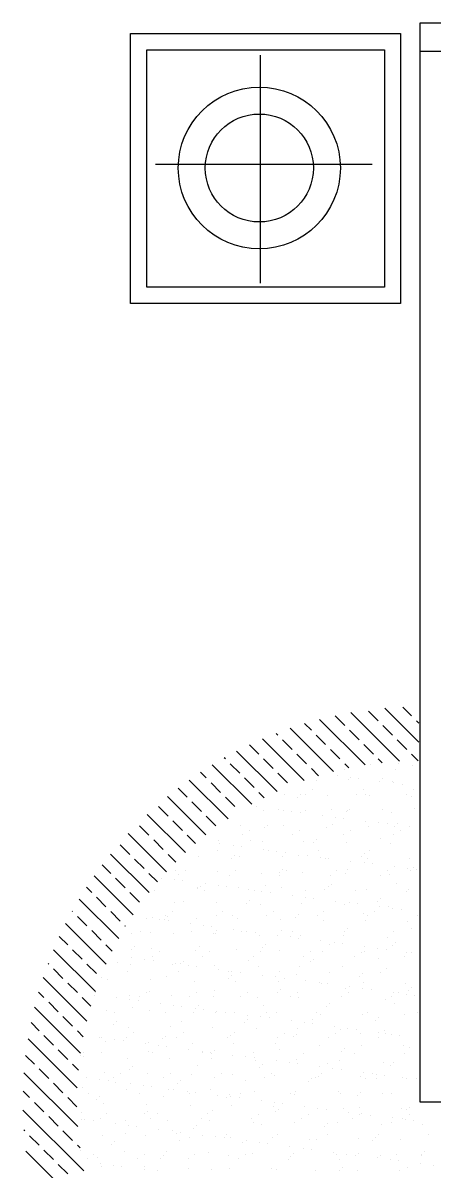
# Model space of a CAD drawing. Header units: inches. Extents: x 11.4 to 53.9, y 13.7 to 38.5.
# Drawn here: x 21.717 to 22.477, y 14.972 to 17.1 of the extents above; entities that cross this region are included whole.
import ezdxf

# ---------------------------------------------------------------- set-up
doc = ezdxf.new("R2010")
doc.units = ezdxf.units.IN
doc.header["$MEASUREMENT"] = 0
doc.layers.add('02', color=2, linetype='Continuous')
doc.layers.add('4', color=4, linetype='Continuous')

msp = doc.modelspace()

# ---------------------------------------------------------------- linework, layer by layer
at = {"layer": '02'}
for p, q in [((21.9455, 16.61), (21.9455, 17.05)), ((21.9455, 17.05), (22.3855, 17.05)), ((22.3855, 17.05), (22.3855, 16.61)), ((22.4518, 17.0473), (23.9518, 17.0473)), ((22.1561, 16.6172), (22.1561, 17.0398)), ((22.3626, 16.8372), (21.9618, 16.8372)), ((22.3855, 16.61), (21.9455, 16.61)), ((22.4491, 15.7667), (22.3862, 15.8297)), ((22.4359, 15.8154), (22.4194, 15.8318)), ((22.3499, 15.7246), (22.2654, 15.809)), ((22.3121, 15.7977), (22.2944, 15.8154)), ((22.4137, 15.7314), (22.3236, 15.8216)), ((22.374, 15.8065), (22.3563, 15.8242)), ((22.2913, 15.7124), (22.2111, 15.7927)), ((22.2503, 15.7889), (22.2378, 15.8013)), ((22.3386, 15.7712), (22.321, 15.7889)), ((22.4005, 15.78), (22.3828, 15.7977)), ((22.4491, 15.8021), (22.4447, 15.8065)), ((22.2372, 15.6959), (22.1601, 15.773)), ((22.1884, 15.78), (22.1852, 15.7832)), ((22.2149, 15.7535), (22.1972, 15.7712)), ((22.2768, 15.7623), (22.2591, 15.78)), ((22.427, 15.7535), (22.4094, 15.7712)), ((22.1868, 15.6755), (22.112, 15.7503)), ((22.153, 15.7447), (22.1357, 15.762)), ((22.2414, 15.727), (22.2237, 15.7447)), ((22.3033, 15.7358), (22.2856, 15.7535)), ((22.3652, 15.7447), (22.3475, 15.7623)), ((22.4481, 15.7324), (22.4359, 15.7447)), ((22.1399, 15.6517), (22.0668, 15.7248)), ((22.0912, 15.7358), (22.0891, 15.7379)), ((22.1177, 15.7093), (22.1, 15.727)), ((22.1795, 15.7181), (22.1619, 15.7358)), ((22.32, 15.7191), (22.3121, 15.727)), ((22.3596, 15.7253), (22.3596, 15.7253)), ((22.3811, 15.7288), (22.374, 15.7358)), ((22.4118, 15.7266), (22.4118, 15.7266)), ((22.4381, 15.7243), (22.4381, 15.7243)), ((22.0558, 15.7005), (22.0452, 15.711)), ((22.2061, 15.6916), (22.1884, 15.7093)), ((22.2637, 15.7047), (22.2503, 15.7181)), ((22.298, 15.7052), (22.298, 15.7052)), ((22.3121, 15.7167), (22.3121, 15.7167)), ((22.3223, 15.702), (22.3223, 15.702)), ((22.4056, 15.7165), (22.4056, 15.7165)), ((22.0204, 15.6651), (22.0039, 15.6816)), ((22.0961, 15.6248), (22.0242, 15.6967)), ((22.0823, 15.6739), (22.0646, 15.6916)), ((22.1442, 15.6828), (22.1265, 15.7005)), ((22.2601, 15.6966), (22.2601, 15.6966)), ((22.319, 15.6972), (22.319, 15.6972)), ((22.338, 15.7), (22.338, 15.7)), ((22.3764, 15.6942), (22.3764, 15.6942)), ((22.382, 15.6993), (22.382, 15.6993)), ((22.4, 15.6943), (22.4, 15.6943)), ((22.4031, 15.6914), (22.4031, 15.6914)), ((22.4187, 15.6893), (22.4187, 15.6893)), ((22.0553, 15.5949), (21.9842, 15.666)), ((22.1088, 15.6474), (22.0912, 15.6651)), ((22.163, 15.664), (22.153, 15.6739)), ((22.1999, 15.6701), (22.1999, 15.6701)), ((22.2248, 15.6642), (22.2248, 15.6642)), ((22.2303, 15.6693), (22.2303, 15.6693)), ((22.24, 15.6708), (22.24, 15.6708)), ((22.2527, 15.6788), (22.2527, 15.6788)), ((22.2809, 15.6672), (22.2809, 15.6672)), ((22.3334, 15.6706), (22.3334, 15.6706)), ((22.3461, 15.6787), (22.3461, 15.6787)), ((22.3503, 15.6703), (22.3503, 15.6703)), ((22.3577, 15.6675), (22.3577, 15.6675)), ((22.4269, 15.6704), (22.4269, 15.6704)), ((22.4362, 15.6665), (22.4362, 15.6665)), ((22.4395, 15.6785), (22.4395, 15.6785)), ((21.9851, 15.6298), (21.9674, 15.6474)), ((22.047, 15.6386), (22.0293, 15.6563)), ((22.1488, 15.6472), (22.1488, 15.6472)), ((22.1619, 15.64), (22.1619, 15.64)), ((22.1895, 15.6418), (22.1895, 15.6418)), ((22.1987, 15.6403), (22.1987, 15.6403)), ((22.2139, 15.6386), (22.2139, 15.6386)), ((22.2386, 15.6404), (22.2386, 15.6404)), ((22.2879, 15.6416), (22.2879, 15.6416)), ((22.3149, 15.6379), (22.3149, 15.6379)), ((22.3171, 15.6394), (22.3171, 15.6394)), ((22.3205, 15.6429), (22.3205, 15.6429)), ((22.3813, 15.6414), (22.3813, 15.6414)), ((22.4405, 15.644), (22.4405, 15.644)), ((22.0173, 15.5622), (21.9466, 15.6329)), ((22.0116, 15.6032), (21.9939, 15.6209)), ((22.0735, 15.6121), (22.0558, 15.6298)), ((22.2295, 15.6366), (22.2295, 15.6366)), ((22.2703, 15.6312), (22.2703, 15.6312)), ((22.2947, 15.628), (22.2947, 15.628)), ((22.3103, 15.6259), (22.3103, 15.6259)), ((22.351, 15.6206), (22.351, 15.6206)), ((22.3754, 15.6174), (22.3754, 15.6174)), ((22.3982, 15.6365), (22.3982, 15.6365)), ((22.4107, 15.6166), (22.4107, 15.6166)), ((21.9821, 15.5266), (21.9114, 15.5974)), ((21.9497, 15.5944), (21.9321, 15.6121)), ((22.1195, 15.6133), (22.1195, 15.6133)), ((22.1224, 15.5958), (22.1224, 15.5958)), ((22.135, 15.6039), (22.135, 15.6039)), ((22.1633, 15.6079), (22.1633, 15.6079)), ((22.1688, 15.6129), (22.1688, 15.6129)), ((22.198, 15.6123), (22.198, 15.6123)), ((22.2158, 15.5957), (22.2158, 15.5957)), ((22.2284, 15.6037), (22.2284, 15.6037)), ((22.2791, 15.6094), (22.2791, 15.6094)), ((22.2888, 15.614), (22.2888, 15.614)), ((22.3092, 15.5955), (22.3092, 15.5955)), ((22.3219, 15.6035), (22.3219, 15.6035)), ((22.3558, 15.6097), (22.3558, 15.6097)), ((22.391, 15.6153), (22.391, 15.6153)), ((22.4026, 15.5953), (22.4026, 15.5953)), ((22.4051, 15.6115), (22.4051, 15.6115)), ((22.4153, 15.6034), (22.4153, 15.6034)), ((22.4318, 15.6099), (22.4318, 15.6099)), ((21.9144, 15.559), (21.8967, 15.5767)), ((21.9763, 15.5679), (21.9586, 15.5856)), ((22.036, 15.5789), (22.0204, 15.5944)), ((22.0789, 15.5851), (22.0789, 15.5851)), ((22.0811, 15.5784), (22.0811, 15.5784)), ((22.1055, 15.5752), (22.1055, 15.5752)), ((22.1372, 15.5839), (22.1372, 15.5839)), ((22.16, 15.5822), (22.16, 15.5822)), ((22.2367, 15.5826), (22.2367, 15.5826)), ((22.2535, 15.5815), (22.2535, 15.5815)), ((22.259, 15.5866), (22.259, 15.5866)), ((22.3152, 15.5816), (22.3152, 15.5816)), ((22.379, 15.5876), (22.379, 15.5876)), ((22.3963, 15.5787), (22.3963, 15.5787)), ((21.9498, 15.4883), (21.8786, 15.5595)), ((21.9994, 15.5447), (21.9851, 15.559)), ((22.0409, 15.5551), (22.0409, 15.5551)), ((22.0768, 15.5668), (22.0768, 15.5668)), ((22.1073, 15.5566), (22.1073, 15.5566)), ((22.1176, 15.5555), (22.1176, 15.5555)), ((22.1211, 15.5732), (22.1211, 15.5732)), ((22.1619, 15.5678), (22.1619, 15.5678)), ((22.1702, 15.5666), (22.1702, 15.5666)), ((22.1863, 15.5646), (22.1863, 15.5646)), ((22.1961, 15.5545), (22.1961, 15.5545)), ((22.2019, 15.5625), (22.2019, 15.5625)), ((22.2274, 15.5576), (22.2274, 15.5576)), ((22.2426, 15.5572), (22.2426, 15.5572)), ((22.2637, 15.5665), (22.2637, 15.5665)), ((22.267, 15.554), (22.267, 15.554)), ((22.3436, 15.5552), (22.3436, 15.5552)), ((22.3492, 15.5603), (22.3492, 15.5603)), ((22.3571, 15.5663), (22.3571, 15.5663)), ((21.879, 15.5237), (21.8631, 15.5396)), ((21.9409, 15.5325), (21.9232, 15.5502)), ((22.1018, 15.5515), (22.1018, 15.5515)), ((22.2772, 15.5515), (22.2772, 15.5515)), ((22.2826, 15.5519), (22.2826, 15.5519)), ((22.3175, 15.5313), (22.3175, 15.5313)), ((22.3234, 15.5465), (22.3234, 15.5465)), ((22.3478, 15.5433), (22.3478, 15.5433)), ((22.3539, 15.5519), (22.3539, 15.5519)), ((22.3634, 15.5413), (22.3634, 15.5413)), ((22.4041, 15.5359), (22.4041, 15.5359)), ((22.4285, 15.5327), (22.4285, 15.5327)), ((22.4324, 15.5509), (22.4324, 15.5509)), ((22.4393, 15.5339), (22.4393, 15.5339)), ((21.9203, 15.4471), (21.8483, 15.5191)), ((21.9055, 15.4972), (21.8879, 15.5148)), ((21.9656, 15.5078), (21.9497, 15.5237)), ((21.9727, 15.515), (21.9727, 15.515)), ((21.9971, 15.5118), (21.9971, 15.5118)), ((21.9985, 15.5283), (21.9985, 15.5283)), ((22.0047, 15.5209), (22.0047, 15.5209)), ((22.0174, 15.5289), (22.0174, 15.5289)), ((22.0757, 15.5276), (22.0757, 15.5276)), ((22.0981, 15.5207), (22.0981, 15.5207)), ((22.1108, 15.5288), (22.1108, 15.5288)), ((22.1581, 15.5244), (22.1581, 15.5244)), ((22.1916, 15.5205), (22.1916, 15.5205)), ((22.192, 15.5252), (22.192, 15.5252)), ((22.1975, 15.5302), (22.1975, 15.5302)), ((22.2042, 15.5286), (22.2042, 15.5286)), ((22.2348, 15.5248), (22.2348, 15.5248)), ((22.285, 15.5204), (22.285, 15.5204)), ((22.2976, 15.5284), (22.2976, 15.5284)), ((22.3133, 15.5238), (22.3133, 15.5238)), ((22.3784, 15.5202), (22.3784, 15.5202)), ((22.3911, 15.5283), (22.3911, 15.5283)), ((22.3944, 15.5209), (22.3944, 15.5209)), ((22.4338, 15.5289), (22.4338, 15.5289)), ((22.4441, 15.5306), (22.4441, 15.5306)), ((21.8437, 15.4883), (21.8341, 15.4979)), ((21.9592, 15.4919), (21.9592, 15.4919)), ((22.0127, 15.5098), (22.0127, 15.5098)), ((22.039, 15.4973), (22.039, 15.4973)), ((22.0403, 15.4952), (22.0403, 15.4952)), ((22.0458, 15.5002), (22.0458, 15.5002)), ((22.0526, 15.4917), (22.0526, 15.4917)), ((22.0535, 15.5044), (22.0535, 15.5044)), ((22.0779, 15.5012), (22.0779, 15.5012)), ((22.0935, 15.4991), (22.0935, 15.4991)), ((22.1157, 15.4977), (22.1157, 15.4977)), ((22.1342, 15.4938), (22.1342, 15.4938)), ((22.146, 15.4915), (22.146, 15.4915)), ((22.1586, 15.4906), (22.1586, 15.4906)), ((22.1659, 15.5013), (22.1659, 15.5013)), ((22.1943, 15.4967), (22.1943, 15.4967)), ((22.2394, 15.4913), (22.2394, 15.4913)), ((22.2753, 15.4937), (22.2753, 15.4937)), ((22.2821, 15.4989), (22.2821, 15.4989)), ((22.2877, 15.5039), (22.2877, 15.5039)), ((22.3329, 15.4912), (22.3329, 15.4912)), ((22.352, 15.4941), (22.352, 15.4941)), ((22.4077, 15.5049), (22.4077, 15.5049)), ((22.4263, 15.491), (22.4263, 15.491)), ((22.4305, 15.4931), (22.4305, 15.4931)), ((21.8938, 15.4029), (21.8205, 15.4761)), ((21.8702, 15.4618), (21.8525, 15.4795)), ((21.9321, 15.4707), (21.9144, 15.4883)), ((21.9966, 15.4705), (21.9966, 15.4705)), ((22.0142, 15.4713), (22.0142, 15.4713)), ((22.0752, 15.4695), (22.0752, 15.4695)), ((22.1305, 15.4688), (22.1305, 15.4688)), ((22.136, 15.4739), (22.136, 15.4739)), ((22.1742, 15.4885), (22.1742, 15.4885)), ((22.215, 15.4831), (22.215, 15.4831)), ((22.2394, 15.4799), (22.2394, 15.4799)), ((22.255, 15.4779), (22.255, 15.4779)), ((22.2957, 15.4725), (22.2957, 15.4725)), ((22.3201, 15.4693), (22.3201, 15.4693)), ((22.3723, 15.4725), (22.3723, 15.4725)), ((22.3779, 15.4776), (22.3779, 15.4776)), ((21.8083, 15.453), (21.8076, 15.4537)), ((21.8967, 15.4353), (21.879, 15.453)), ((21.9931, 15.4538), (21.9931, 15.4538)), ((22.0866, 15.4536), (22.0866, 15.4536)), ((22.1562, 15.4666), (22.1562, 15.4666)), ((22.18, 15.4535), (22.18, 15.4535)), ((22.2262, 15.4476), (22.2262, 15.4476)), ((22.2329, 15.467), (22.2329, 15.467)), ((22.2734, 15.4533), (22.2734, 15.4533)), ((22.3115, 15.466), (22.3115, 15.466)), ((22.3357, 15.4672), (22.3357, 15.4672)), ((22.3462, 15.4486), (22.3462, 15.4486)), ((22.3668, 15.4531), (22.3668, 15.4531)), ((22.3765, 15.4619), (22.3765, 15.4619)), ((22.3925, 15.4631), (22.3925, 15.4631)), ((22.4009, 15.4587), (22.4009, 15.4587)), ((22.4165, 15.4566), (22.4165, 15.4566)), ((21.8704, 15.3555), (21.7954, 15.4306)), ((21.8348, 15.4265), (21.8172, 15.4441)), ((21.9066, 15.4254), (21.9055, 15.4265)), ((21.9451, 15.441), (21.9451, 15.441)), ((21.9561, 15.4424), (21.9561, 15.4424)), ((21.9694, 15.4378), (21.9694, 15.4378)), ((21.9788, 15.4388), (21.9788, 15.4388)), ((21.9805, 15.4457), (21.9805, 15.4457)), ((21.9843, 15.4439), (21.9843, 15.4439)), ((21.9851, 15.4357), (21.9851, 15.4357)), ((22.0258, 15.4304), (22.0258, 15.4304)), ((22.0371, 15.4395), (22.0371, 15.4395)), ((22.0502, 15.4272), (22.0502, 15.4272)), ((22.0658, 15.4251), (22.0658, 15.4251)), ((22.0739, 15.4456), (22.0739, 15.4456)), ((22.1044, 15.4449), (22.1044, 15.4449)), ((22.1138, 15.4399), (22.1138, 15.4399)), ((22.1673, 15.4454), (22.1673, 15.4454)), ((22.1924, 15.4389), (22.1924, 15.4389)), ((22.2207, 15.4425), (22.2207, 15.4425)), ((22.2608, 15.4452), (22.2608, 15.4452)), ((22.2734, 15.4359), (22.2734, 15.4359)), ((22.3501, 15.4363), (22.3501, 15.4363)), ((22.3542, 15.4451), (22.3542, 15.4451)), ((22.4287, 15.4353), (22.4287, 15.4353)), ((22.4476, 15.4449), (22.4476, 15.4449)), ((21.7995, 15.3911), (21.7838, 15.4067)), ((21.8613, 15.3999), (21.8437, 15.4176)), ((21.918, 15.4124), (21.918, 15.4124)), ((21.9349, 15.4167), (21.9349, 15.4167)), ((21.9527, 15.4149), (21.9527, 15.4149)), ((21.9947, 15.4127), (21.9947, 15.4127)), ((22.0284, 15.4166), (22.0284, 15.4166)), ((22.069, 15.4125), (22.069, 15.4125)), ((22.0733, 15.4117), (22.0733, 15.4117)), ((22.0745, 15.4176), (22.0745, 15.4176)), ((22.1066, 15.4197), (22.1066, 15.4197)), ((22.1218, 15.4164), (22.1218, 15.4164)), ((22.1309, 15.4165), (22.1309, 15.4165)), ((22.1466, 15.4145), (22.1466, 15.4145)), ((22.1543, 15.4088), (22.1543, 15.4088)), ((22.1873, 15.4091), (22.1873, 15.4091)), ((22.1946, 15.4186), (22.1946, 15.4186)), ((22.2117, 15.4059), (22.2117, 15.4059)), ((22.2152, 15.4162), (22.2152, 15.4162)), ((22.2273, 15.4038), (22.2273, 15.4038)), ((22.231, 15.4092), (22.231, 15.4092)), ((22.3096, 15.4082), (22.3096, 15.4082)), ((22.3108, 15.4162), (22.3108, 15.4162)), ((22.3164, 15.4212), (22.3164, 15.4212)), ((22.3906, 15.4053), (22.3906, 15.4053)), ((22.4021, 15.4159), (22.4021, 15.4159)), ((22.4364, 15.4223), (22.4364, 15.4223)), ((21.826, 15.3646), (21.8083, 15.3823)), ((21.8817, 15.3796), (21.8702, 15.3911)), ((21.9173, 15.3825), (21.9173, 15.3825)), ((21.9228, 15.3875), (21.9228, 15.3875)), ((21.9542, 15.3846), (21.9542, 15.3846)), ((22.0429, 15.3886), (22.0429, 15.3886)), ((22.1592, 15.3862), (22.1592, 15.3862)), ((22.1647, 15.3912), (22.1647, 15.3912)), ((22.2681, 15.3985), (22.2681, 15.3985)), ((22.2847, 15.3923), (22.2847, 15.3923)), ((22.2925, 15.3953), (22.2925, 15.3953)), ((22.3081, 15.3932), (22.3081, 15.3932)), ((22.3488, 15.3879), (22.3488, 15.3879)), ((22.3732, 15.3846), (22.3732, 15.3846)), ((22.3888, 15.3826), (22.3888, 15.3826)), ((22.401, 15.3898), (22.401, 15.3898)), ((22.4066, 15.3949), (22.4066, 15.3949)), ((21.8505, 15.3047), (21.773, 15.3822)), ((21.9174, 15.367), (21.9174, 15.367)), ((21.9418, 15.3638), (21.9418, 15.3638)), ((21.9563, 15.3706), (21.9563, 15.3706)), ((21.9574, 15.3617), (21.9574, 15.3617)), ((21.9689, 15.3787), (21.9689, 15.3787)), ((22.013, 15.3612), (22.013, 15.3612)), ((22.0352, 15.3817), (22.0352, 15.3817)), ((22.0497, 15.3705), (22.0497, 15.3705)), ((22.0623, 15.3785), (22.0623, 15.3785)), ((22.1119, 15.3821), (22.1119, 15.3821)), ((22.1331, 15.3622), (22.1331, 15.3622)), ((22.1431, 15.3703), (22.1431, 15.3703)), ((22.1558, 15.3783), (22.1558, 15.3783)), ((22.1905, 15.3811), (22.1905, 15.3811)), ((22.2365, 15.3701), (22.2365, 15.3701)), ((22.2492, 15.3782), (22.2492, 15.3782)), ((22.2549, 15.3649), (22.2549, 15.3649)), ((22.2715, 15.3781), (22.2715, 15.3781)), ((22.33, 15.3699), (22.33, 15.3699)), ((22.3426, 15.378), (22.3426, 15.378)), ((22.3482, 15.3785), (22.3482, 15.3785)), ((22.3749, 15.3659), (22.3749, 15.3659)), ((22.4234, 15.3698), (22.4234, 15.3698)), ((22.4268, 15.3775), (22.4268, 15.3775)), ((22.436, 15.3778), (22.436, 15.3778)), ((21.7641, 15.3557), (21.763, 15.3569)), ((21.7906, 15.3292), (21.773, 15.3469)), ((21.8525, 15.3381), (21.8348, 15.3557)), ((21.8912, 15.3586), (21.8912, 15.3586)), ((21.9107, 15.3416), (21.9107, 15.3416)), ((21.9161, 15.3546), (21.9161, 15.3546)), ((21.9929, 15.3549), (21.9929, 15.3549)), ((21.9981, 15.3563), (21.9981, 15.3563)), ((22.0041, 15.3414), (22.0041, 15.3414)), ((22.0075, 15.3561), (22.0075, 15.3561)), ((22.0225, 15.3531), (22.0225, 15.3531)), ((22.0381, 15.3511), (22.0381, 15.3511)), ((22.0714, 15.3539), (22.0714, 15.3539)), ((22.0789, 15.3457), (22.0789, 15.3457)), ((22.0976, 15.3413), (22.0976, 15.3413)), ((22.1033, 15.3425), (22.1033, 15.3425)), ((22.1189, 15.3404), (22.1189, 15.3404)), ((22.1524, 15.351), (22.1524, 15.351)), ((22.191, 15.3411), (22.191, 15.3411)), ((22.2291, 15.3514), (22.2291, 15.3514)), ((22.2494, 15.3598), (22.2494, 15.3598)), ((22.2844, 15.3409), (22.2844, 15.3409)), ((22.3077, 15.3504), (22.3077, 15.3504)), ((22.3778, 15.3408), (22.3778, 15.3408)), ((22.3887, 15.3475), (22.3887, 15.3475)), ((21.8345, 15.25), (21.7538, 15.3307)), ((21.8172, 15.3027), (21.7995, 15.3204)), ((21.8614, 15.3312), (21.8614, 15.3312)), ((21.8738, 15.3278), (21.8738, 15.3278)), ((21.9523, 15.3268), (21.9523, 15.3268)), ((21.9814, 15.3322), (21.9814, 15.3322)), ((22.0333, 15.3239), (22.0333, 15.3239)), ((22.0977, 15.3298), (22.0977, 15.3298)), ((22.1032, 15.3349), (22.1032, 15.3349)), ((22.1101, 15.3242), (22.1101, 15.3242)), ((22.1597, 15.3351), (22.1597, 15.3351)), ((22.184, 15.3319), (22.184, 15.3319)), ((22.1886, 15.3232), (22.1886, 15.3232)), ((22.1997, 15.3298), (22.1997, 15.3298)), ((22.2233, 15.3359), (22.2233, 15.3359)), ((22.2404, 15.3244), (22.2404, 15.3244)), ((22.2648, 15.3212), (22.2648, 15.3212)), ((22.2696, 15.3203), (22.2696, 15.3203)), ((22.2804, 15.3192), (22.2804, 15.3192)), ((22.3395, 15.3335), (22.3395, 15.3335)), ((22.3451, 15.3386), (22.3451, 15.3386)), ((22.3464, 15.3207), (22.3464, 15.3207)), ((22.4249, 15.3197), (22.4249, 15.3197)), ((21.7553, 15.2939), (21.7454, 15.3038)), ((21.849, 15.2983), (21.849, 15.2983)), ((21.8513, 15.3037), (21.8513, 15.3037)), ((21.9447, 15.3036), (21.9447, 15.3036)), ((21.9515, 15.3049), (21.9515, 15.3049)), ((21.991, 15.2971), (21.991, 15.2971)), ((22.0381, 15.3034), (22.0381, 15.3034)), ((22.0716, 15.3059), (22.0716, 15.3059)), ((22.1315, 15.3032), (22.1315, 15.3032)), ((22.1879, 15.3035), (22.1879, 15.3035)), ((22.1934, 15.3086), (22.1934, 15.3086)), ((22.225, 15.3031), (22.225, 15.3031)), ((22.3134, 15.3096), (22.3134, 15.3096)), ((22.3184, 15.3029), (22.3184, 15.3029)), ((22.3212, 15.3138), (22.3212, 15.3138)), ((22.3455, 15.3106), (22.3455, 15.3106)), ((22.3612, 15.3086), (22.3612, 15.3086)), ((22.4019, 15.3032), (22.4019, 15.3032)), ((22.4118, 15.3027), (22.4118, 15.3027)), ((22.4263, 15.3), (22.4263, 15.3)), ((22.4297, 15.3072), (22.4297, 15.3072)), ((22.4352, 15.3122), (22.4352, 15.3122)), ((22.4419, 15.2979), (22.4419, 15.2979)), ((21.823, 15.1908), (21.7379, 15.2759)), ((21.7818, 15.2674), (21.7641, 15.285)), ((21.842, 15.2779), (21.826, 15.2939)), ((21.8897, 15.2929), (21.8897, 15.2929)), ((21.9141, 15.2897), (21.9141, 15.2897)), ((21.9142, 15.2968), (21.9142, 15.2968)), ((21.9199, 15.2759), (21.9199, 15.2759)), ((21.9297, 15.2877), (21.9297, 15.2877)), ((21.932, 15.2955), (21.932, 15.2955)), ((21.9705, 15.2823), (21.9705, 15.2823)), ((21.9949, 15.2791), (21.9949, 15.2791)), ((22.0105, 15.277), (22.0105, 15.277)), ((22.0255, 15.2953), (22.0255, 15.2953)), ((22.0417, 15.2785), (22.0417, 15.2785)), ((22.0695, 15.2961), (22.0695, 15.2961)), ((22.1189, 15.2952), (22.1189, 15.2952)), ((22.1505, 15.2932), (22.1505, 15.2932)), ((22.1618, 15.2796), (22.1618, 15.2796)), ((22.2123, 15.295), (22.2123, 15.295)), ((22.2273, 15.2936), (22.2273, 15.2936)), ((22.278, 15.2772), (22.278, 15.2772)), ((22.2836, 15.2822), (22.2836, 15.2822)), ((22.3057, 15.2948), (22.3057, 15.2948)), ((22.3868, 15.2896), (22.3868, 15.2896)), ((22.3991, 15.2947), (22.3991, 15.2947)), ((22.4036, 15.2833), (22.4036, 15.2833)), ((21.8083, 15.2408), (21.7906, 15.2585)), ((21.8719, 15.27), (21.8719, 15.27)), ((21.8865, 15.2665), (21.8865, 15.2665)), ((21.9504, 15.269), (21.9504, 15.269)), ((21.9799, 15.2663), (21.9799, 15.2663)), ((22.0314, 15.2661), (22.0314, 15.2661)), ((22.0362, 15.2735), (22.0362, 15.2735)), ((22.0512, 15.2717), (22.0512, 15.2717)), ((22.0733, 15.2661), (22.0733, 15.2661)), ((22.0756, 15.2685), (22.0756, 15.2685)), ((22.0912, 15.2664), (22.0912, 15.2664)), ((22.1082, 15.2664), (22.1082, 15.2664)), ((22.132, 15.261), (22.132, 15.261)), ((22.1564, 15.2578), (22.1564, 15.2578)), ((22.1668, 15.266), (22.1668, 15.266)), ((22.172, 15.2558), (22.172, 15.2558)), ((22.1867, 15.2654), (22.1867, 15.2654)), ((22.2602, 15.2658), (22.2602, 15.2658)), ((22.2677, 15.2625), (22.2677, 15.2625)), ((22.3445, 15.2629), (22.3445, 15.2629)), ((22.3536, 15.2656), (22.3536, 15.2656)), ((22.3738, 15.2559), (22.3738, 15.2559)), ((22.423, 15.2619), (22.423, 15.2619)), ((22.447, 15.2655), (22.447, 15.2655)), ((21.7464, 15.232), (21.7314, 15.2471)), ((21.8845, 15.2435), (21.8845, 15.2435)), ((21.89, 15.2485), (21.89, 15.2485)), ((21.9123, 15.2389), (21.9123, 15.2389)), ((21.9891, 15.2393), (21.9891, 15.2393)), ((22.0101, 15.2496), (22.0101, 15.2496)), ((22.0676, 15.2383), (22.0676, 15.2383)), ((22.1264, 15.2471), (22.1264, 15.2471)), ((22.1319, 15.2522), (22.1319, 15.2522)), ((22.1486, 15.2354), (22.1486, 15.2354)), ((22.2127, 15.2504), (22.2127, 15.2504)), ((22.2254, 15.2358), (22.2254, 15.2358)), ((22.2371, 15.2472), (22.2371, 15.2472)), ((22.2519, 15.2532), (22.2519, 15.2532)), ((22.2527, 15.2451), (22.2527, 15.2451)), ((22.2935, 15.2398), (22.2935, 15.2398)), ((22.3039, 15.2348), (22.3039, 15.2348)), ((22.3179, 15.2366), (22.3179, 15.2366)), ((22.3335, 15.2345), (22.3335, 15.2345)), ((22.3682, 15.2508), (22.3682, 15.2508)), ((21.817, 15.1261), (21.7259, 15.2172)), ((21.773, 15.2055), (21.7553, 15.2232)), ((21.8281, 15.221), (21.8172, 15.232)), ((21.8584, 15.2195), (21.8584, 15.2195)), ((21.8621, 15.2189), (21.8621, 15.2189)), ((21.87, 15.2122), (21.87, 15.2122)), ((21.8865, 15.2157), (21.8865, 15.2157)), ((21.9021, 15.2136), (21.9021, 15.2136)), ((21.9078, 15.2204), (21.9078, 15.2204)), ((21.9205, 15.2284), (21.9205, 15.2284)), ((21.9747, 15.2171), (21.9747, 15.2171)), ((21.9802, 15.2222), (21.9802, 15.2222)), ((22.0012, 15.2202), (22.0012, 15.2202)), ((22.0139, 15.2283), (22.0139, 15.2283)), ((22.0946, 15.22), (22.0946, 15.22)), ((22.1003, 15.2232), (22.1003, 15.2232)), ((22.1073, 15.2281), (22.1073, 15.2281)), ((22.1881, 15.2199), (22.1881, 15.2199)), ((22.2007, 15.2279), (22.2007, 15.2279)), ((22.2166, 15.2208), (22.2166, 15.2208)), ((22.2221, 15.2259), (22.2221, 15.2259)), ((22.2815, 15.2197), (22.2815, 15.2197)), ((22.2941, 15.2278), (22.2941, 15.2278)), ((22.3421, 15.2269), (22.3421, 15.2269)), ((22.3743, 15.2292), (22.3743, 15.2292)), ((22.3749, 15.2195), (22.3749, 15.2195)), ((22.3849, 15.2318), (22.3849, 15.2318)), ((22.3876, 15.2276), (22.3876, 15.2276)), ((22.3986, 15.2259), (22.3986, 15.2259)), ((22.4143, 15.2239), (22.4143, 15.2239)), ((21.7995, 15.179), (21.7818, 15.1967)), ((21.8286, 15.1922), (21.8286, 15.1922)), ((21.8623, 15.1914), (21.8623, 15.1914)), ((21.9428, 15.2083), (21.9428, 15.2083)), ((21.9485, 15.2112), (21.9485, 15.2112)), ((21.9486, 15.1932), (21.9486, 15.1932)), ((21.9557, 15.1912), (21.9557, 15.1912)), ((21.9672, 15.2051), (21.9672, 15.2051)), ((21.9828, 15.203), (21.9828, 15.203)), ((22.0236, 15.1976), (22.0236, 15.1976)), ((22.0295, 15.2083), (22.0295, 15.2083)), ((22.048, 15.1944), (22.048, 15.1944)), ((22.0491, 15.191), (22.0491, 15.191)), ((22.0636, 15.1924), (22.0636, 15.1924)), ((22.0649, 15.1908), (22.0649, 15.1908)), ((22.0704, 15.1959), (22.0704, 15.1959)), ((22.1063, 15.2086), (22.1063, 15.2086)), ((22.1425, 15.1909), (22.1425, 15.1909)), ((22.1848, 15.2076), (22.1848, 15.2076)), ((22.1905, 15.1969), (22.1905, 15.1969)), ((22.2658, 15.2047), (22.2658, 15.2047)), ((22.3067, 15.1945), (22.3067, 15.1945)), ((22.3123, 15.1996), (22.3123, 15.1996)), ((22.3426, 15.2051), (22.3426, 15.2051)), ((22.4211, 15.2041), (22.4211, 15.2041)), ((22.4323, 15.2006), (22.4323, 15.2006)), ((21.7376, 15.1701), (21.7215, 15.1862)), ((21.8192, 15.1592), (21.8083, 15.1701)), ((21.823, 15.1871), (21.823, 15.1871)), ((21.8294, 15.1841), (21.8294, 15.1841)), ((21.9104, 15.1811), (21.9104, 15.1811)), ((21.9872, 15.1815), (21.9872, 15.1815)), ((22.0657, 15.1805), (22.0657, 15.1805)), ((22.1043, 15.187), (22.1043, 15.187)), ((22.1287, 15.1838), (22.1287, 15.1838)), ((22.1443, 15.1817), (22.1443, 15.1817)), ((22.1467, 15.1776), (22.1467, 15.1776)), ((22.1606, 15.1695), (22.1606, 15.1695)), ((22.1851, 15.1764), (22.1851, 15.1764)), ((22.2095, 15.1732), (22.2095, 15.1732)), ((22.2235, 15.178), (22.2235, 15.178)), ((22.2251, 15.1711), (22.2251, 15.1711)), ((22.236, 15.1907), (22.236, 15.1907)), ((22.2806, 15.1706), (22.2806, 15.1706)), ((22.302, 15.177), (22.302, 15.177)), ((22.3294, 15.1905), (22.3294, 15.1905)), ((22.383, 15.174), (22.383, 15.174)), ((22.4025, 15.1732), (22.4025, 15.1732)), ((22.4228, 15.1903), (22.4228, 15.1903)), ((21.818, 15.0544), (21.7184, 15.154)), ((21.7641, 15.1436), (21.7464, 15.1613)), ((21.8681, 15.1544), (21.8681, 15.1544)), ((21.8962, 15.1533), (21.8962, 15.1533)), ((21.9132, 15.1608), (21.9132, 15.1608)), ((21.9187, 15.1659), (21.9187, 15.1659)), ((21.9466, 15.1534), (21.9466, 15.1534)), ((21.9896, 15.1531), (21.9896, 15.1531)), ((22.0276, 15.1505), (22.0276, 15.1505)), ((22.0388, 15.1669), (22.0388, 15.1669)), ((22.0831, 15.153), (22.0831, 15.153)), ((22.1044, 15.1508), (22.1044, 15.1508)), ((22.1551, 15.1645), (22.1551, 15.1645)), ((22.1765, 15.1528), (22.1765, 15.1528)), ((22.1829, 15.1498), (22.1829, 15.1498)), ((22.2658, 15.1658), (22.2658, 15.1658)), ((22.2699, 15.1526), (22.2699, 15.1526)), ((22.2902, 15.1625), (22.2902, 15.1625)), ((22.3058, 15.1605), (22.3058, 15.1605)), ((22.3466, 15.1551), (22.3466, 15.1551)), ((22.3633, 15.1525), (22.3633, 15.1525)), ((22.371, 15.1519), (22.371, 15.1519)), ((22.3866, 15.1499), (22.3866, 15.1499)), ((22.3969, 15.1682), (22.3969, 15.1682)), ((21.7906, 15.1171), (21.773, 15.1348)), ((21.8344, 15.1449), (21.8344, 15.1449)), ((21.8588, 15.1417), (21.8588, 15.1417)), ((21.8744, 15.1396), (21.8744, 15.1396)), ((21.8836, 15.1453), (21.8836, 15.1453)), ((21.8871, 15.1369), (21.8871, 15.1369)), ((21.9152, 15.1342), (21.9152, 15.1342)), ((21.9396, 15.131), (21.9396, 15.131)), ((21.9552, 15.129), (21.9552, 15.129)), ((21.977, 15.1451), (21.977, 15.1451)), ((22.0034, 15.1345), (22.0034, 15.1345)), ((22.0089, 15.1395), (22.0089, 15.1395)), ((22.0704, 15.1449), (22.0704, 15.1449)), ((22.129, 15.1406), (22.129, 15.1406)), ((22.1638, 15.1447), (22.1638, 15.1447)), ((22.2453, 15.1381), (22.2453, 15.1381)), ((22.2508, 15.1432), (22.2508, 15.1432)), ((22.2573, 15.1446), (22.2573, 15.1446)), ((22.2639, 15.1469), (22.2639, 15.1469)), ((22.3407, 15.1473), (22.3407, 15.1473)), ((22.3507, 15.1444), (22.3507, 15.1444)), ((22.3708, 15.1442), (22.3708, 15.1442)), ((22.4192, 15.1463), (22.4192, 15.1463)), ((22.4273, 15.1445), (22.4273, 15.1445)), ((22.4441, 15.1442), (22.4441, 15.1442)), ((21.7288, 15.1083), (21.7167, 15.1203)), ((21.8165, 15.0913), (21.7995, 15.1083)), ((21.8275, 15.1263), (21.8275, 15.1263)), ((21.838, 15.1162), (21.838, 15.1162)), ((21.8573, 15.1095), (21.8573, 15.1095)), ((21.9085, 15.1233), (21.9085, 15.1233)), ((21.9315, 15.1161), (21.9315, 15.1161)), ((21.9773, 15.1105), (21.9773, 15.1105)), ((21.9853, 15.1237), (21.9853, 15.1237)), ((21.9959, 15.1236), (21.9959, 15.1236)), ((22.0203, 15.1204), (22.0203, 15.1204)), ((22.0249, 15.1159), (22.0249, 15.1159)), ((22.0359, 15.1183), (22.0359, 15.1183)), ((22.0638, 15.1227), (22.0638, 15.1227)), ((22.0767, 15.113), (22.0767, 15.113)), ((22.0936, 15.1081), (22.0936, 15.1081)), ((22.0991, 15.1132), (22.0991, 15.1132)), ((22.1011, 15.1098), (22.1011, 15.1098)), ((22.1167, 15.1077), (22.1167, 15.1077)), ((22.1183, 15.1157), (22.1183, 15.1157)), ((22.1448, 15.1198), (22.1448, 15.1198)), ((22.2117, 15.1156), (22.2117, 15.1156)), ((22.2192, 15.1142), (22.2192, 15.1142)), ((22.2216, 15.1202), (22.2216, 15.1202)), ((22.3001, 15.1192), (22.3001, 15.1192)), ((22.3051, 15.1154), (22.3051, 15.1154)), ((22.3354, 15.1118), (22.3354, 15.1118)), ((22.341, 15.1169), (22.341, 15.1169)), ((22.3811, 15.1162), (22.3811, 15.1162)), ((22.3986, 15.1152), (22.3986, 15.1152)), ((21.8294, 14.9723), (21.7165, 15.0851)), ((21.7553, 15.0817), (21.7376, 15.0994)), ((21.8517, 15.1044), (21.8517, 15.1044)), ((21.8662, 15.0966), (21.8662, 15.0966)), ((21.9447, 15.0956), (21.9447, 15.0956)), ((22.0258, 15.0927), (22.0258, 15.0927)), ((22.1025, 15.093), (22.1025, 15.093)), ((22.1574, 15.1023), (22.1574, 15.1023)), ((22.181, 15.092), (22.181, 15.092)), ((22.1818, 15.0991), (22.1818, 15.0991)), ((22.1893, 15.0869), (22.1893, 15.0869)), ((22.1974, 15.0971), (22.1974, 15.0971)), ((22.2382, 15.0917), (22.2382, 15.0917)), ((22.2626, 15.0885), (22.2626, 15.0885)), ((22.2782, 15.0865), (22.2782, 15.0865)), ((22.3093, 15.0879), (22.3093, 15.0879)), ((22.3388, 15.0895), (22.3388, 15.0895)), ((22.4173, 15.0885), (22.4173, 15.0885)), ((22.4256, 15.0855), (22.4256, 15.0855)), ((22.4312, 15.0905), (22.4312, 15.0905)), ((21.7818, 15.0552), (21.7641, 15.0729)), ((21.8256, 15.0805), (21.8256, 15.0805)), ((21.8256, 15.0685), (21.8256, 15.0685)), ((21.8311, 15.0676), (21.8311, 15.0676)), ((21.8468, 15.0656), (21.8468, 15.0656)), ((21.8593, 15.0701), (21.8593, 15.0701)), ((21.872, 15.0782), (21.872, 15.0782)), ((21.9067, 15.0655), (21.9067, 15.0655)), ((21.9419, 15.0781), (21.9419, 15.0781)), ((21.9474, 15.0832), (21.9474, 15.0832)), ((21.9528, 15.07), (21.9528, 15.07)), ((21.9654, 15.078), (21.9654, 15.078)), ((21.9834, 15.0659), (21.9834, 15.0659)), ((22.0462, 15.0698), (22.0462, 15.0698)), ((22.0588, 15.0779), (22.0588, 15.0779)), ((22.0619, 15.0649), (22.0619, 15.0649)), ((22.0675, 15.0842), (22.0675, 15.0842)), ((22.1396, 15.0696), (22.1396, 15.0696)), ((22.1523, 15.0777), (22.1523, 15.0777)), ((22.1838, 15.0818), (22.1838, 15.0818)), ((22.233, 15.0695), (22.233, 15.0695)), ((22.2457, 15.0775), (22.2457, 15.0775)), ((22.3189, 15.0811), (22.3189, 15.0811)), ((22.3265, 15.0693), (22.3265, 15.0693)), ((22.3391, 15.0773), (22.3391, 15.0773)), ((22.3433, 15.0779), (22.3433, 15.0779)), ((22.3589, 15.0758), (22.3589, 15.0758)), ((22.3997, 15.0705), (22.3997, 15.0705)), ((22.4199, 15.0691), (22.4199, 15.0691)), ((22.4241, 15.0672), (22.4241, 15.0672)), ((22.4325, 15.0772), (22.4325, 15.0772)), ((22.4397, 15.0652), (22.4397, 15.0652)), ((21.7199, 15.0464), (21.7182, 15.0481)), ((21.8083, 15.0287), (21.7906, 15.0464)), ((21.8875, 15.0602), (21.8875, 15.0602)), ((21.9119, 15.057), (21.9119, 15.057)), ((21.9275, 15.0549), (21.9275, 15.0549)), ((21.9683, 15.0496), (21.9683, 15.0496)), ((21.9926, 15.0464), (21.9926, 15.0464)), ((22.0083, 15.0443), (22.0083, 15.0443)), ((22.0321, 15.0518), (22.0321, 15.0518)), ((22.0376, 15.0568), (22.0376, 15.0568)), ((22.143, 15.062), (22.143, 15.062)), ((22.1577, 15.0579), (22.1577, 15.0579)), ((22.2197, 15.0624), (22.2197, 15.0624)), ((22.2739, 15.0555), (22.2739, 15.0555)), ((22.2795, 15.0605), (22.2795, 15.0605)), ((22.2982, 15.0613), (22.2982, 15.0613)), ((22.3793, 15.0584), (22.3793, 15.0584)), ((22.3995, 15.0616), (22.3995, 15.0616)), ((22.456, 15.0588), (22.456, 15.0588)), ((21.7464, 15.0199), (21.7288, 15.0376)), ((21.8643, 15.0388), (21.8643, 15.0388)), ((21.8804, 15.0218), (21.8804, 15.0218)), ((21.8859, 15.0268), (21.8859, 15.0268)), ((21.9072, 15.041), (21.9072, 15.041)), ((21.9428, 15.0378), (21.9428, 15.0378)), ((22.0006, 15.0408), (22.0006, 15.0408)), ((22.006, 15.0279), (22.006, 15.0279)), ((22.0239, 15.0349), (22.0239, 15.0349)), ((22.049, 15.0389), (22.049, 15.0389)), ((22.0734, 15.0357), (22.0734, 15.0357)), ((22.089, 15.0337), (22.089, 15.0337)), ((22.0941, 15.0406), (22.0941, 15.0406)), ((22.1006, 15.0352), (22.1006, 15.0352)), ((22.1223, 15.0255), (22.1223, 15.0255)), ((22.1298, 15.0283), (22.1298, 15.0283)), ((22.1542, 15.0251), (22.1542, 15.0251)), ((22.1698, 15.0231), (22.1698, 15.0231)), ((22.1791, 15.0342), (22.1791, 15.0342)), ((22.1875, 15.0404), (22.1875, 15.0404)), ((22.2478, 15.0315), (22.2478, 15.0315)), ((22.2602, 15.0313), (22.2602, 15.0313)), ((22.2809, 15.0403), (22.2809, 15.0403)), ((22.3369, 15.0317), (22.3369, 15.0317)), ((22.3641, 15.0291), (22.3641, 15.0291)), ((22.3697, 15.0342), (22.3697, 15.0342)), ((22.3743, 15.0401), (22.3743, 15.0401)), ((22.4154, 15.0307), (22.4154, 15.0307)), ((22.4678, 15.0399), (22.4678, 15.0399)), ((21.8587, 14.8723), (21.722, 15.0089)), ((21.773, 14.9934), (21.7553, 15.011)), ((21.8221, 15.0149), (21.8172, 15.0199)), ((21.8237, 15.0106), (21.8237, 15.0106)), ((21.8478, 15.0031), (21.8478, 15.0031)), ((21.9048, 15.0077), (21.9048, 15.0077)), ((21.9412, 15.0029), (21.9412, 15.0029)), ((21.9761, 15.0005), (21.9761, 15.0005)), ((21.9815, 15.0081), (21.9815, 15.0081)), ((22.0346, 15.0027), (22.0346, 15.0027)), ((22.06, 15.0071), (22.06, 15.0071)), ((22.0962, 15.0015), (22.0962, 15.0015)), ((22.128, 15.0026), (22.128, 15.0026)), ((22.1411, 15.0042), (22.1411, 15.0042)), ((22.2105, 15.0177), (22.2105, 15.0177)), ((22.218, 15.0042), (22.218, 15.0042)), ((22.2349, 15.0145), (22.2349, 15.0145)), ((22.2505, 15.0124), (22.2505, 15.0124)), ((22.2913, 15.0071), (22.2913, 15.0071)), ((22.2963, 15.0035), (22.2963, 15.0035)), ((22.3149, 15.0022), (22.3149, 15.0022)), ((22.3313, 15.0018), (22.3313, 15.0018)), ((22.338, 15.0052), (22.338, 15.0052)), ((22.3774, 15.0006), (22.3774, 15.0006)), ((22.4083, 15.0021), (22.4083, 15.0021)), ((22.4541, 15.001), (22.4541, 15.001)), ((22.4543, 15.0028), (22.4543, 15.0028)), ((22.4598, 15.0079), (22.4598, 15.0079)), ((21.7995, 14.9668), (21.7818, 14.9845)), ((21.8351, 14.995), (21.8351, 14.995)), ((21.8543, 14.9979), (21.8543, 14.9979)), ((21.8598, 14.9862), (21.8598, 14.9862)), ((21.8624, 14.981), (21.8624, 14.981)), ((21.8842, 14.983), (21.8842, 14.983)), ((21.8998, 14.9809), (21.8998, 14.9809)), ((21.9285, 14.9948), (21.9285, 14.9948)), ((21.9409, 14.98), (21.9409, 14.98)), ((21.9706, 14.9954), (21.9706, 14.9954)), ((22.022, 14.9947), (22.022, 14.9947)), ((22.1154, 14.9945), (22.1154, 14.9945)), ((22.2088, 14.9943), (22.2088, 14.9943)), ((22.2125, 14.9991), (22.2125, 14.9991)), ((22.3022, 14.9942), (22.3022, 14.9942)), ((22.372, 14.9964), (22.372, 14.9964)), ((22.3964, 14.9932), (22.3964, 14.9932)), ((22.412, 14.9912), (22.412, 14.9912)), ((22.4282, 14.9789), (22.4282, 14.9789)), ((22.4528, 14.9858), (22.4528, 14.9858)), ((22.4772, 14.9826), (22.4772, 14.9826)), ((21.9406, 14.9755), (21.9406, 14.9755)), ((21.965, 14.9723), (21.965, 14.9723)), ((22.022, 14.9771), (22.022, 14.9771)), ((22.0663, 14.9742), (22.0663, 14.9742)), ((22.0987, 14.9774), (22.0987, 14.9774)), ((22.1772, 14.9764), (22.1772, 14.9764)), ((22.1864, 14.9752), (22.1864, 14.9752)), ((22.2583, 14.9735), (22.2583, 14.9735)), ((22.3026, 14.9728), (22.3026, 14.9728)), ((22.3082, 14.9779), (22.3082, 14.9779)), ((22.335, 14.9739), (22.335, 14.9739)), ((22.4135, 14.9729), (22.4135, 14.9729))]:
    msp.add_line(p, q, dxfattribs=at)
for radius in [0.15, 0.1]:
    msp.add_circle((22.154, 16.8309), radius, dxfattribs=at)
at = {"layer": '4'}
for p, q in [((22.4518, 15.0997), (22.4518, 17.0997)), ((22.4518, 17.0997), (23.9518, 17.0997)), ((21.9155, 16.58), (21.9155, 17.08)), ((21.9155, 17.08), (22.4155, 17.08)), ((22.4155, 17.08), (22.4155, 16.58)), ((22.4155, 16.58), (21.9155, 16.58)), ((23.9518, 15.0997), (22.4518, 15.0997))]:
    msp.add_line(p, q, dxfattribs=at)

doc.saveas('drawing.dxf')
